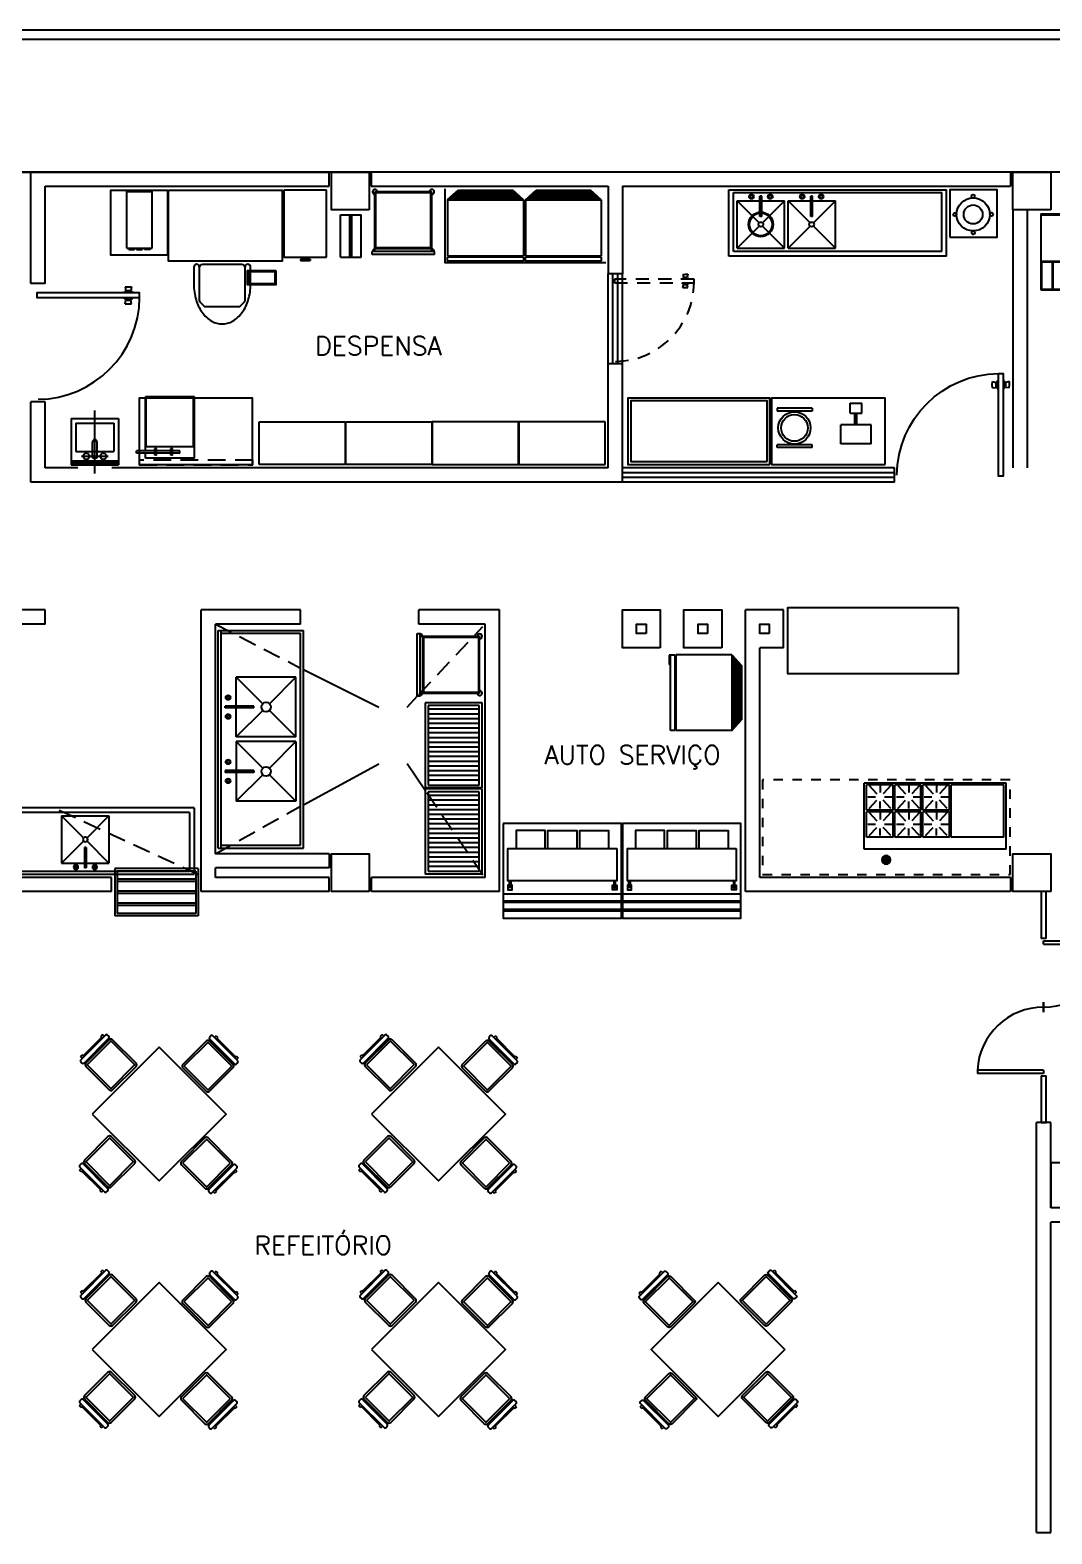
# Model space of a CAD drawing. Extents: x -358 to -207, y -206 to -105.
# Drawn here: x -292.09 to -281.3, y -155.41 to -139.53 of the extents above; entities that cross this region are included whole.
import ezdxf

# ---------------------------------------------------------------- set-up
doc = ezdxf.new("R2010")
doc.units = 0
doc.header["$LTSCALE"] = 1.5
doc.header["$MEASUREMENT"] = 0
doc.linetypes.add('HIDDEN', pattern=[0.375, 0.25, -0.125])
doc.linetypes.add('HIDDEN2', pattern=[0.1875, 0.125, -0.0625])
doc.layers.get('0').update_dxf_attribs({"linetype": 'CONTINUOUS'})
for name, color, linetype in [('8CMOB01', 8, 'CONTINUOUS'), ('9CCOLUMNA', 5, 'CONTINUOUS'), ('ACAB', 8, 'CONTINUOUS'), ('AREAS', 253, 'CONTINUOUS'), ('AUX', 8, 'CONTINUOUS'), ('CANCEL', 6, 'CONTINUOUS'), ('CCPTAS', 6, 'CONTINUOUS'), ('INST', 7, 'CONTINUOUS'), ('MOB', 8, 'CONTINUOUS'), ('MSAN', 6, 'CONTINUOUS'), ('OBRAEXTERIOR', 15, 'CONTINUOUS'), ('PISOS', 6, 'CONTINUOUS'), ('PROY', 7, 'HIDDEN2'), ('PUERTAS', 6, 'CONTINUOUS'), ('RCMURO01', 3, 'CONTINUOUS')]:
    doc.layers.add(name, color=color, linetype=linetype)
doc.styles.add('REG-60', font='ROMANS.shx', dxfattribs={"height": 0.195})
doc.styles.add('ROMANS', font='ROMANS.SHX')

# ---------------------------------------------------------------- blocks, each defined once
blk = doc.blocks.new('MUCO01PL')
at = {"color": 0, "linetype": 'ByBlock'}
for p, q in [((0.183, -0.12), (-0.167, -0.12)), ((-0.158, -0.01), (-0.132, -0.01)), ((-0.158, -0.01), (-0.158, -0.035)), ((-0.158, -0.083), (-0.158, -0.098)), ((-0.132, -0.035), (-0.132, -0.01)), ((-0.132, -0.022), (0.145, -0.022)), ((-0.132, -0.098), (-0.132, -0.083)), ((0.145, -0.01), (0.171, -0.01)), ((0.145, -0.01), (0.145, -0.035)), ((0.145, -0.083), (0.145, -0.098)), ((0.171, -0.035), (0.171, -0.01)), ((0.171, -0.098), (0.171, -0.083)), ((0.186, -0.473), (0.186, -0.123))]:
    blk.add_line(p, q, dxfattribs=at)
for points in [[(0.19, -0.035), (-0.18, -0.035, 0.414214), (-0.195, -0.05), (-0.195, -0.068, 0.414214), (-0.18, -0.083), (0.19, -0.083, 0.414214), (0.205, -0.068), (0.205, -0.05, 0.414214)], [(0.183, -0.098), (-0.167, -0.098, 0.414214), (-0.192, -0.123), (-0.192, -0.473, 0.414214), (-0.167, -0.498), (0.183, -0.498, 0.414214), (0.208, -0.473), (0.208, -0.123, 0.414214)]]:
    blk.add_lwpolyline(points, format="xyb", close=True, dxfattribs=at)
for points in [[(-0.17, -0.123), (-0.17, -0.473)], [(-0.167, -0.475), (0.183, -0.475)]]:
    blk.add_lwpolyline(points, dxfattribs=at)
for centre, start, end in [((-0.167, -0.123), 90, 180), ((0.183, -0.123), 0, 90), ((-0.167, -0.473), 180, 270), ((0.183, -0.473), 270, 0)]:
    blk.add_arc(centre, 0.0029, start, end, dxfattribs=at)
blk = doc.blocks.new('MUCO06PL')
at = {"color": 0, "linetype": 'ByBlock'}
blk.add_lwpolyline([(-0.498, 0.497), (-0.498, -0.503), (0.502, -0.503), (0.502, 0.497)], close=True, dxfattribs=at)
blk.add_blockref('MUCO01PL', (0.002, 1.022), dxfattribs=at)
for p, rotation in [((-1.022, 0.002), 90), ((1.022, -0.002), 270), ((-0.002, -1.022), 180)]:
    blk.add_blockref('MUCO01PL', p, dxfattribs=dict(at, rotation=rotation))
blk = doc.blocks.new('PTA-2A')
for p, q in [((-0.5, 0), (-0.5, 0.5)), ((-0.475, 0.5), (-0.5, 0.5)), ((-0.475, 0), (-0.475, 0.5)), ((-0.475, 0), (-0.5, 0)), ((0.037, 0), (-0.037, 0)), ((-0.037, 0), (0.037, 0)), ((0.475, 0), (0.475, -0.5)), ((0.475, 0), (0.5, 0)), ((0.5, 0), (0.5, -0.5)), ((0.475, -0.5), (0.5, -0.5))]:
    blk.add_line(p, q)
for centre, start, end in [((-0.501, 0), 0.0552, 87.0072), ((0.501, 0), 180.0552, 267.0072)]:
    blk.add_arc(centre, 0.501, start, end)
blk = doc.blocks.new('TD230OLLAS')
for p, q in [((-1.15, 0.9), (1.15, 0.9)), ((-1.15, 0.9), (-1.15, 0)), ((-1.15, 0.87), (1.15, 0.87)), ((-1.12, 0.87), (-1.12, 0.03)), ((-0.35, 0.526), (-0.35, 0.826)), ((-0.33, 0.826), (-0.35, 0.826)), ((-0.33, 0.526), (-0.33, 0.826)), ((0.33, 0.826), (0.35, 0.826)), ((0.33, 0.526), (0.33, 0.826)), ((0.35, 0.526), (0.35, 0.826)), ((1.12, 0.87), (1.12, 0.03)), ((1.15, 0.9), (1.15, 0)), ((-0.655, 0.08), (-0.655, 0.71)), ((-0.375, 0.43), (-0.655, 0.71)), ((-0.35, 0.71), (-0.655, 0.71)), ((-0.025, 0.71), (-0.33, 0.71)), ((-0.305, 0.43), (-0.025, 0.71)), ((-0.025, 0.08), (-0.025, 0.71)), ((0.025, 0.08), (0.025, 0.71)), ((0.305, 0.43), (0.025, 0.71)), ((0.025, 0.71), (0.33, 0.71)), ((0.35, 0.71), (0.655, 0.71)), ((0.375, 0.43), (0.655, 0.71)), ((0.655, 0.08), (0.655, 0.71)), ((-0.33, 0.526), (-0.35, 0.526)), ((0.33, 0.526), (0.35, 0.526)), ((-0.655, 0.08), (-0.375, 0.36)), ((-0.025, 0.08), (-0.305, 0.36)), ((0.025, 0.08), (0.305, 0.36)), ((0.655, 0.08), (0.375, 0.36)), ((-1.15, 0), (1.15, 0)), ((-1.12, 0.03), (1.12, 0.03)), ((-0.025, 0.08), (-0.655, 0.08)), ((0.025, 0.08), (0.655, 0.08))]:
    blk.add_line(p, q)
for centre, radius in [((-0.44, 0.796), 0.025), ((-0.44, 0.796), 0.015), ((-0.24, 0.796), 0.025), ((-0.24, 0.796), 0.015), ((0.24, 0.796), 0.025), ((0.24, 0.796), 0.015), ((0.44, 0.796), 0.025), ((0.44, 0.796), 0.015), ((-0.34, 0.395), 0.05), ((0.34, 0.395), 0.05)]:
    blk.add_circle(centre, radius)
blk = doc.blocks.new('ANAQUEL')
for p, q in [((0.455, 0.45), (-0.455, 0.45)), ((-0.455, 0.45), (-0.455, 0)), ((0.455, 0), (0.455, 0.45)), ((-0.455, 0), (0.455, 0))]:
    blk.add_line(p, q)
blk = doc.blocks.new('PUERTA')
at = {"color": 0}
for p, q in [((-1.243, 0.995), (-1.242, 1.032)), ((-1.242, 1.032), (-1.202, 1.024)), ((-1.202, 0.969), (-1.202, 1.024)), ((-1.202, 1.016), (-1.188, 1.016)), ((-1.188, 0.955), (-1.188, 1.042)), ((-1.188, 1.042), (-1.175, 1.042)), ((-1.108, 1.042), (-1.121, 1.042)), ((-1.108, 0.955), (-1.108, 1.042)), ((-1.095, 1.016), (-1.108, 1.016)), ((-1.055, 1.032), (-1.095, 1.024)), ((-1.095, 0.969), (-1.095, 1.024)), ((-1.053, 0.995), (-1.055, 1.032)), ((-1.241, 0.962), (-1.243, 0.995)), ((-1.241, 0.962), (-1.202, 0.969)), ((-1.202, 0.976), (-1.188, 0.976)), ((-1.188, 0.955), (-1.175, 0.955)), ((-1.108, 0.955), (-1.121, 0.955)), ((-1.095, 0.976), (-1.108, 0.976)), ((-1.055, 0.962), (-1.095, 0.969)), ((-1.055, 0.962), (-1.053, 0.995))]:
    blk.add_line(p, q, dxfattribs=at)
blk.add_lwpolyline([(-1.123, 1.122), (-1.174, 1.122), (-1.174, -0.013), (-1.123, -0.013), (-1.123, 1.121)], dxfattribs=at)
blk.add_arc((-1.132, -0.01), 1.132, 0.5231, 89.5602, dxfattribs=at)
blk = doc.blocks.new('MESA230DF')
for p, q in [((-2.3, 0), (0, 0)), ((-2.3, 0), (-2.3, -0.7)), ((0, 0), (0, -0.7)), ((-2.25, -0.05), (-0.05, -0.05)), ((-2.25, -0.05), (-2.25, -0.67)), ((-1.125, -0.085), (-1.125, -0.585)), ((-0.625, -0.085), (-1.125, -0.085)), ((-1.125, -0.085), (-0.893, -0.317)), ((-0.858, -0.317), (-0.625, -0.085)), ((-0.625, -0.085), (-0.625, -0.585)), ((-0.588, -0.085), (-0.355, -0.317)), ((-0.088, -0.085), (-0.588, -0.085)), ((-0.588, -0.085), (-0.588, -0.585)), ((-0.32, -0.317), (-0.088, -0.085)), ((-0.088, -0.085), (-0.088, -0.585)), ((-0.05, -0.05), (-0.05, -0.67)), ((-1.125, -0.585), (-0.893, -0.352)), ((-0.885, -0.419), (-0.885, -0.633)), ((-0.885, -0.419), (-0.865, -0.419)), ((-0.865, -0.419), (-0.865, -0.633)), ((-0.858, -0.352), (-0.625, -0.585)), ((-0.588, -0.585), (-0.355, -0.352)), ((-0.348, -0.419), (-0.328, -0.419)), ((-0.348, -0.419), (-0.348, -0.633)), ((-0.328, -0.419), (-0.328, -0.633)), ((-0.32, -0.352), (-0.088, -0.585)), ((-0.885, -0.585), (-1.125, -0.585)), ((-0.885, -0.633), (-0.865, -0.633)), ((-0.625, -0.585), (-0.865, -0.585)), ((-0.348, -0.585), (-0.588, -0.585)), ((-0.348, -0.633), (-0.328, -0.633)), ((-0.088, -0.585), (-0.328, -0.585)), ((0, -0.7), (-2.3, -0.7)), ((-0.05, -0.67), (-2.25, -0.67))]:
    blk.add_line(p, q)
for centre, radius in [((-0.875, -0.335), 0.025), ((-0.338, -0.335), 0.025), ((-0.975, -0.628), 0.025), ((-0.975, -0.628), 0.015), ((-0.775, -0.628), 0.025), ((-0.775, -0.628), 0.015), ((-0.438, -0.628), 0.025), ((-0.438, -0.628), 0.015), ((-0.238, -0.628), 0.025), ((-0.238, -0.628), 0.015)]:
    blk.add_circle(centre, radius)
at = {"layer": 'INST'}
for radius in [0.13, 0.12]:
    blk.add_circle((-0.338, -0.335), radius, dxfattribs=at)
blk = doc.blocks.new('L-T-IND')
at = {"layer": 'MOB'}
for centre, radius in [((0, 0), 0.175), ((-0.001, 0.193), 0.0177), ((-0.193, -0.001), 0.0177), ((0, 0), 0.1), ((0.193, 0.001), 0.0177), ((0.001, -0.193), 0.0177)]:
    blk.add_circle(centre, radius, dxfattribs=at)
blk = doc.blocks.new('RV1PTA')
for p, q in [((-0.391, -0.098), (-0.277, 0.002)), ((-0.277, 0.002), (0.296, 0.002)), ((0.409, -0.098), (0.296, 0.002)), ((-0.391, -0.098), (0.409, -0.098)), ((-0.391, -0.098), (-0.391, -0.69)), ((-0.368, -0.078), (0.387, -0.078)), ((-0.345, -0.058), (0.364, -0.058)), ((-0.322, -0.038), (0.341, -0.038)), ((-0.3, -0.018), (0.319, -0.018)), ((0.409, -0.098), (0.409, -0.69)), ((-0.391, -0.69), (0.409, -0.69)), ((-0.391, -0.7), (0.409, -0.7)), ((-0.391, -0.748), (-0.391, -0.7)), ((-0.388, -0.75), (-0.388, -0.76)), ((-0.288, -0.75), (-0.288, -0.76)), ((0.409, -0.7), (0.409, -0.748))]:
    blk.add_line(p, q)
for points in [[(0.409, -0.748), (-0.391, -0.748)], [(-0.388, -0.75), (-0.288, -0.75)], [(-0.388, -0.76), (-0.288, -0.76)]]:
    blk.add_lwpolyline(points)
blk = doc.blocks.new('CARRO-TO')
for p, q in [((0, -0.33), (0, 0.33)), ((0, 0.33), (0.03, 0.33)), ((0.03, -0.33), (0.03, 0.33)), ((0.03, 0.3), (0.66, 0.3)), ((0.06, -0.3), (0.06, 0.3)), ((0.07, -0.29), (0.07, 0.29)), ((0.07, 0.29), (0.65, 0.29)), ((0.65, -0.29), (0.65, 0.29)), ((0.66, -0.3), (0.66, 0.3)), ((0.03, -0.3), (0.66, -0.3)), ((0.07, -0.29), (0.65, -0.29)), ((0, -0.33), (0.03, -0.33))]:
    blk.add_line(p, q)
for centre, start, end in [((0.03, 0.3), 0, 90), ((0.66, 0.3), 270, 180), ((0.03, -0.3), 270, 0), ((0.66, -0.3), 180, 90)]:
    blk.add_arc(centre, 0.026, start, end)
blk = doc.blocks.new('ARCHI-4G')
for p, q in [((0.225, 0), (-0.225, 0)), ((-0.225, 0), (-0.225, -0.71)), ((0.225, -0.71), (0.225, 0)), ((-0.225, -0.71), (0.225, -0.71)), ((-0.05, -0.73), (0.05, -0.73)), ((-0.05, -0.73), (-0.05, -0.745)), ((-0.05, -0.745), (0.05, -0.745)), ((0.05, -0.73), (0.05, -0.745))]:
    blk.add_line(p, q)
blk = doc.blocks.new('E-3-PEL')
for p, q in [((0.225, 0.22), (-0.225, 0.22)), ((-0.225, 0), (-0.225, 0.22)), ((0.225, 0), (0.225, 0.22)), ((0.225, 0), (-0.225, 0)), ((0.225, 0.12), (-0.223, 0.12)), ((0.225, 0.1), (-0.223, 0.1)), ((-0.175, 0.1), (-0.175, 0.12)), ((-0.165, 0.1), (-0.165, 0.12)), ((0.165, 0.1), (0.165, 0.12)), ((0.175, 0.1), (0.175, 0.12))]:
    blk.add_line(p, q)
blk = doc.blocks.new('PROCE')
for p, q in [((-0.186, 0.207), (0.184, 0.207)), ((-0.186, 0.207), (-0.186, 0.177)), ((-0.186, 0.177), (0.184, 0.177)), ((0.184, 0.207), (0.184, 0.177)), ((-0.096, 0.099), (-0.096, 0.103)), ((-0.096, -0.103), (-0.096, -0.101)), ((-0.186, -0.177), (0.184, -0.177)), ((-0.186, -0.207), (-0.186, -0.177)), ((-0.186, -0.207), (0.184, -0.207)), ((0.184, -0.207), (0.184, -0.177))]:
    blk.add_line(p, q)
for radius in [0.171, 0.141]:
    blk.add_circle((0, 0), radius)
blk = doc.blocks.new('BATMESA')
for p, q in [((0.16, 0.428), (-0.16, 0.428)), ((-0.16, 0.428), (-0.16, 0.228)), ((0.16, 0.428), (0.16, 0.228)), ((0.16, 0.228), (-0.16, 0.228)), ((-0.01, 0.228), (-0.01, 0.103)), ((0.01, 0.228), (0.01, 0.103)), ((-0.062, 0.103), (0.062, 0.103)), ((-0.062, 0.103), (-0.062, 0)), ((-0.062, 0), (0.062, 0)), ((0.062, 0.103), (0.062, 0))]:
    blk.add_line(p, q)
blk = doc.blocks.new('C-AUTO')
for p, q in [((0, 0.25), (0.8, 0.25)), ((0, 0.25), (0, -0.25)), ((0.01, 0.25), (0.01, -0.25)), ((0.5, 0.25), (0.5, -0.25)), ((0.505, 0.245), (0.795, 0.245)), ((0.505, 0.245), (0.505, 0.13)), ((0.795, 0.245), (0.795, 0.13)), ((0.8, 0.25), (0.8, -0.25)), ((0.505, 0.13), (0.795, 0.13)), ((0.505, 0.125), (0.505, 0.005)), ((0.505, 0.125), (0.795, 0.125)), ((0.505, 0.005), (0.795, 0.005)), ((0.505, 0), (0.795, 0)), ((0.505, 0), (0.505, -0.125)), ((0.795, 0.125), (0.795, 0.005)), ((0.795, 0), (0.795, -0.125)), ((0.505, -0.125), (0.795, -0.125)), ((0.505, -0.13), (0.795, -0.13)), ((0.505, -0.13), (0.505, -0.245)), ((0.795, -0.13), (0.795, -0.245)), ((0, -0.25), (0.8, -0.25)), ((0.505, -0.245), (0.795, -0.245))]:
    blk.add_line(p, q)
blk = doc.blocks.new('EST6Q')
for p, q in [((-0.75, 0), (0.75, 0)), ((-0.75, -0.7), (-0.75, 0)), ((0.75, -0.7), (0.75, 0)), ((-0.726, -0.572), (-0.726, -0.019)), ((-0.726, -0.019), (-0.171, -0.019)), ((-0.171, -0.572), (-0.171, -0.019)), ((-0.151, -0.285), (-0.151, -0.019)), ((-0.151, -0.019), (0.131, -0.019)), ((0.131, -0.285), (0.131, -0.019)), ((0.151, -0.285), (0.151, -0.019)), ((0.151, -0.019), (0.424, -0.019)), ((0.424, -0.285), (0.424, -0.019)), ((0.444, -0.019), (0.726, -0.019)), ((0.444, -0.285), (0.444, -0.019)), ((0.726, -0.285), (0.726, -0.019)), ((-0.151, -0.285), (0.131, -0.285)), ((-0.151, -0.572), (-0.151, -0.305)), ((-0.151, -0.305), (0.131, -0.305)), ((0.131, -0.572), (0.131, -0.305)), ((0.151, -0.285), (0.424, -0.285)), ((0.151, -0.572), (0.151, -0.305)), ((0.151, -0.305), (0.424, -0.305)), ((0.424, -0.572), (0.424, -0.305)), ((0.444, -0.285), (0.726, -0.285)), ((0.444, -0.305), (0.726, -0.305)), ((0.444, -0.572), (0.444, -0.305)), ((0.726, -0.572), (0.726, -0.305)), ((-0.726, -0.572), (-0.171, -0.572)), ((-0.151, -0.572), (0.131, -0.572)), ((0.151, -0.572), (0.424, -0.572)), ((0.444, -0.572), (0.726, -0.572)), ((-0.75, -0.7), (0.75, -0.7))]:
    blk.add_line(p, q)
at = {"color": 3}
for p, q in [((-0.061, -0.147), (-0.144, -0.147)), ((-0.128, -0.026), (-0.046, -0.113)), ((-0.014, -0.026), (-0.014, -0.1)), ((0.101, -0.026), (0.019, -0.113)), ((0.116, -0.147), (0.033, -0.147)), ((0.231, -0.147), (0.149, -0.147)), ((0.164, -0.026), (0.246, -0.113)), ((0.279, -0.026), (0.279, -0.1)), ((0.393, -0.026), (0.311, -0.113)), ((0.409, -0.147), (0.326, -0.147)), ((0.534, -0.147), (0.451, -0.147)), ((0.467, -0.026), (0.549, -0.113)), ((0.581, -0.026), (0.581, -0.1)), ((0.696, -0.026), (0.614, -0.113)), ((0.711, -0.147), (0.628, -0.147)), ((-0.128, -0.269), (-0.046, -0.182)), ((-0.128, -0.312), (-0.046, -0.399)), ((-0.014, -0.269), (-0.014, -0.194)), ((-0.014, -0.312), (-0.014, -0.386)), ((0.101, -0.269), (0.019, -0.182)), ((0.101, -0.312), (0.019, -0.399)), ((0.164, -0.269), (0.246, -0.182)), ((0.164, -0.312), (0.246, -0.399)), ((0.279, -0.269), (0.279, -0.194)), ((0.279, -0.312), (0.279, -0.386)), ((0.393, -0.269), (0.311, -0.182)), ((0.393, -0.312), (0.311, -0.399)), ((0.467, -0.269), (0.549, -0.182)), ((0.467, -0.312), (0.549, -0.399)), ((0.581, -0.269), (0.581, -0.194)), ((0.581, -0.312), (0.581, -0.386)), ((0.696, -0.269), (0.614, -0.182)), ((0.696, -0.312), (0.614, -0.399)), ((-0.061, -0.433), (-0.144, -0.433)), ((-0.128, -0.555), (-0.046, -0.468)), ((0.101, -0.555), (0.019, -0.468)), ((0.116, -0.433), (0.033, -0.433)), ((0.231, -0.433), (0.149, -0.433)), ((0.164, -0.555), (0.246, -0.468)), ((0.393, -0.555), (0.311, -0.468)), ((0.409, -0.433), (0.326, -0.433)), ((0.534, -0.433), (0.451, -0.433)), ((0.467, -0.555), (0.549, -0.468)), ((0.696, -0.555), (0.614, -0.468)), ((0.711, -0.433), (0.628, -0.433)), ((-0.014, -0.555), (-0.014, -0.481)), ((0.279, -0.555), (0.279, -0.481)), ((0.581, -0.555), (0.581, -0.481))]:
    blk.add_line(p, q, dxfattribs=at)
blk = doc.blocks.new('*X117')
at = {"color": 0}
for p, q in [((22.198, 29.521), (22.246, 29.57)), ((22.198, 29.527), (22.241, 29.57)), ((22.198, 29.517), (22.251, 29.569)), ((22.198, 29.533), (22.235, 29.569)), ((22.199, 29.512), (22.255, 29.568)), ((22.2, 29.508), (22.259, 29.567)), ((22.201, 29.54), (22.227, 29.567)), ((22.202, 29.504), (22.263, 29.566)), ((22.204, 29.501), (22.266, 29.564)), ((22.206, 29.498), (22.27, 29.562)), ((22.208, 29.495), (22.273, 29.559)), ((22.208, 29.553), (22.214, 29.559)), ((22.21, 29.492), (22.276, 29.557)), ((22.213, 29.489), (22.278, 29.554)), ((22.216, 29.487), (22.28, 29.551)), ((22.219, 29.485), (22.283, 29.548)), ((22.223, 29.483), (22.285, 29.545)), ((22.226, 29.481), (22.286, 29.541)), ((22.23, 29.48), (22.288, 29.537)), ((22.234, 29.479), (22.289, 29.533)), ((22.239, 29.478), (22.289, 29.528)), ((22.244, 29.478), (22.29, 29.523)), ((22.25, 29.478), (22.289, 29.518)), ((22.257, 29.48), (22.288, 29.511)), ((22.266, 29.484), (22.284, 29.502))]:
    blk.add_line(p, q, dxfattribs=at)
blk = doc.blocks.new('COL-PISO')
blk.add_circle((0.001, 0), 0.046)
at = {"layer": 'MOB'}
blk.add_blockref('*X117', (-22.242, -29.524), dxfattribs=at)
blk = doc.blocks.new('A90')
for p, q in [((-0.3, 0.9), (-0.3, 0)), ((-0.3, 0.9), (0.3, 0.9)), ((-0.27, 0.87), (-0.27, 0.03)), ((0.27, 0.87), (-0.27, 0.87)), ((0.27, 0.87), (-0.27, 0.87)), ((-0.27, 0.82), (0.27, 0.82)), ((0.27, 0.03), (0.27, 0.87)), ((0.3, 0), (0.3, 0.9)), ((-0.27, 0.77), (0.27, 0.77)), ((-0.27, 0.72), (0.27, 0.72)), ((-0.27, 0.67), (0.27, 0.67)), ((-0.27, 0.62), (0.27, 0.62)), ((-0.27, 0.57), (0.27, 0.57)), ((-0.27, 0.52), (0.27, 0.52)), ((-0.27, 0.47), (0.27, 0.47)), ((-0.27, 0.42), (0.27, 0.42)), ((-0.27, 0.37), (0.27, 0.37)), ((-0.27, 0.32), (0.27, 0.32)), ((-0.27, 0.27), (0.27, 0.27)), ((-0.27, 0.22), (0.27, 0.22)), ((-0.27, 0.17), (0.27, 0.17)), ((-0.3, 0), (0.3, 0)), ((-0.27, 0.12), (0.27, 0.12)), ((-0.27, 0.07), (0.27, 0.07)), ((-0.27, 0.03), (0.27, 0.03))]:
    blk.add_line(p, q)
blk = doc.blocks.new('SILLON-G-OF')
blk.add_lwpolyline([(0.24, 0.6, -1), (0.3, 0.6), (0.3, 0.42, -0.072039), (0.276, 0.254, -0.083339), (0.212, 0.123, -0.106661), (0.109, 0.029, -0.132138), (0, 0, -0.132138), (-0.109, 0.029, -0.106661), (-0.212, 0.123, -0.083339), (-0.276, 0.254, -0.072039), (-0.3, 0.42), (-0.3, 0.6, -1), (-0.24, 0.6)], format="xyb")
blk.add_lwpolyline([(-0.24, 0.596), (-0.24, 0.252, 0.173631), (-0.232, 0.23, 0.048903), (-0.19, 0.188, 0.173631), (-0.168, 0.18), (0.168, 0.18, 0.173631), (0.19, 0.188, 0.048903), (0.232, 0.23, 0.173631), (0.24, 0.252), (0.24, 0.596, 0.414214), (0.204, 0.632), (-0.204, 0.632, 0.414214)], format="xyb", close=True)
blk = doc.blocks.new('CESTO')
for points in [[(-0.077, 0.159), (0.073, 0.159), (0.073, -0.141), (-0.077, -0.141)], [(-0.067, 0.149), (0.063, 0.149), (0.063, -0.131), (-0.067, -0.131)]]:
    blk.add_lwpolyline(points, close=True)
blk = doc.blocks.new('KARDEX')
for p, q in [((-0.135, 0.599), (-0.135, 0)), ((0.135, 0.599), (-0.135, 0.599)), ((-0.113, 0.61), (-0.053, 0.61)), ((0.03, 0.61), (-0.03, 0.61)), ((0.113, 0.61), (0.053, 0.61)), ((0.135, 0.599), (0.135, 0)), ((0.135, 0), (-0.135, 0))]:
    blk.add_line(p, q)
at = {"ltscale": 0.06}
for p, q in [((-0.113, 0.61), (-0.113, 0.6)), ((-0.053, 0.61), (-0.053, 0.6)), ((-0.03, 0.61), (-0.03, 0.599)), ((0.03, 0.61), (0.03, 0.599)), ((0.053, 0.61), (0.053, 0.6)), ((0.113, 0.61), (0.113, 0.6))]:
    blk.add_line(p, q, dxfattribs=at)
blk = doc.blocks.new('LAVABO-MURO')
for p, q in [((0.25, 0), (-0.25, 0)), ((-0.25, -0.04), (-0.25, 0)), ((0, 0.091), (0, -0.572)), ((0.25, -0.02), (-0.25, -0.02)), ((0.25, -0.04), (-0.25, -0.04)), ((-0.25, -0.49), (-0.25, -0.04)), ((-0.2, -0.44), (-0.2, -0.14)), ((0.2, -0.14), (-0.2, -0.14)), ((0.14, -0.09), (-0.14, -0.09)), ((-0.025, -0.072), (-0.025, -0.24)), ((0.025, -0.072), (-0.025, -0.072)), ((0.025, -0.072), (0.025, -0.24)), ((0.2, -0.44), (0.2, -0.14)), ((0.25, -0.04), (0.25, 0)), ((0.25, -0.49), (0.25, -0.04)), ((0.2, -0.44), (-0.2, -0.44)), ((0.25, -0.49), (-0.25, -0.49))]:
    blk.add_line(p, q)
for centre in [(-0.09, -0.09), (0.09, -0.09)]:
    blk.add_circle(centre, 0.0333)
blk.add_arc((0, -0.24), 0.025, 180, 360)
blk = doc.blocks.new('BASPISO')
for p, q in [((-0.69, 0.184), (-0.69, 0.409)), ((-0.69, 0.409), (-0.66, 0.409)), ((-0.66, 0.184), (-0.66, 0.409)), ((-0.75, -0.3), (-0.75, 0.3)), ((-0.75, 0.3), (-0.69, 0.3)), ((-0.66, 0.3), (0, 0.3)), ((-0.614, 0.29), (-0.01, 0.29)), ((-0.614, -0.29), (-0.614, 0.29)), ((-0.01, -0.29), (-0.01, 0.29)), ((0, -0.3), (0, 0.3)), ((-0.716, 0.163), (-0.716, 0.184)), ((-0.716, 0.184), (-0.634, 0.184)), ((-0.716, 0.163), (-0.634, 0.163)), ((-0.69, -0.01), (-0.69, 0.163)), ((-0.66, -0.01), (-0.66, 0.163)), ((-0.634, 0.163), (-0.634, 0.184)), ((-0.716, -0.01), (-0.634, -0.01)), ((-0.716, -0.031), (-0.716, -0.01)), ((-0.716, -0.031), (-0.634, -0.031)), ((-0.69, -0.123), (-0.69, -0.031)), ((-0.69, -0.123), (-0.66, -0.123)), ((-0.66, -0.123), (-0.66, -0.031)), ((-0.634, -0.031), (-0.634, -0.01)), ((-0.75, -0.3), (0, -0.3)), ((-0.614, -0.29), (-0.01, -0.29))]:
    blk.add_line(p, q)
blk = doc.blocks.new('M230TC')
for p, q in [((-1.15, 0.7), (1.15, 0.7)), ((-1.15, 0.7), (-1.15, 0)), ((-1.1, 0.65), (1.1, 0.65)), ((-1.1, 0.65), (-1.1, 0.03)), ((1.1, 0.65), (1.1, 0.03)), ((1.15, 0.7), (1.15, 0)), ((-0.25, 0.615), (-0.25, 0.115)), ((0.25, 0.615), (-0.25, 0.615)), ((-0.25, 0.615), (-0.018, 0.383)), ((0.018, 0.383), (0.25, 0.615)), ((0.25, 0.615), (0.25, 0.115)), ((-0.25, 0.115), (-0.018, 0.348)), ((0.018, 0.348), (0.25, 0.115)), ((-0.01, 0.281), (0.01, 0.281)), ((-0.01, 0.281), (-0.01, 0.067)), ((0.01, 0.281), (0.01, 0.067)), ((1.15, 0), (-1.15, 0)), ((1.1, 0.03), (-1.1, 0.03)), ((-0.01, 0.115), (-0.25, 0.115)), ((-0.01, 0.067), (0.01, 0.067)), ((0.25, 0.115), (0.01, 0.115))]:
    blk.add_line(p, q)
for centre, radius in [((0, 0.365), 0.025), ((-0.1, 0.072), 0.025), ((-0.1, 0.072), 0.015), ((0.1, 0.072), 0.025), ((0.1, 0.072), 0.015)]:
    blk.add_circle(centre, radius)
blk = doc.blocks.new('51742A1J')
for p, q in [((0, -0.745), (1.25, -0.745)), ((0, -0.82), (1.25, -0.82)), ((0, -0.835), (1.25, -0.835)), ((0, -0.91), (1.25, -0.91)), ((0, -0.925), (1.25, -0.925))]:
    blk.add_line(p, q)
for points in [[(1.25, 0), (1.25, -1), (0, -1), (0, 0)], [(0.05, -0.265), (0.05, -0.605), (1.2, -0.605), (1.2, -0.265)]]:
    blk.add_lwpolyline(points, close=True)
for points in [[(0.442, -0.265), (0.442, -0.075), (0.137, -0.075), (0.137, -0.265)], [(0.777, -0.265), (0.777, -0.075), (0.473, -0.075), (0.473, -0.265)], [(0.808, -0.265), (0.808, -0.075), (1.113, -0.075), (1.113, -0.265)], [(0.08, -0.605), (0.08, -0.675), (0.065, -0.675), (0.065, -0.605)], [(1.17, -0.605), (1.17, -0.675), (1.185, -0.675), (1.185, -0.605)], [(0.065, -0.65), (0.05, -0.65), (0.05, -0.7), (0.095, -0.7), (0.095, -0.65), (0.08, -0.65)], [(1.185, -0.65), (1.2, -0.65), (1.2, -0.7), (1.155, -0.7), (1.155, -0.65), (1.17, -0.65)]]:
    blk.add_lwpolyline(points)
at = {"style": 'ROMANS'}
for tag, p, flags in [('CLAVEENPLANO', (0.904, -0.587), 4), ('CLAVEIMSS', (0.915, -0.722), 3), ('DESCRIPCION', (0.915, -0.884), 3), ('LOCALIMSS', (0.914, -1.034), 5), ('LOCAL', (0.914, -1.178), 5), ('AREA', (0.914, -1.323), 5)]:
    blk.add_attdef(tag, p, '', height=0.1, dxfattribs=dict(at, flags=flags))
blk = doc.blocks.new('51724B1J')
for p, q in [((0, -0.745), (1.25, -0.745)), ((0, -0.82), (1.25, -0.82)), ((0, -0.835), (1.25, -0.835)), ((0, -0.91), (1.25, -0.91)), ((0, -0.925), (1.25, -0.925))]:
    blk.add_line(p, q)
for points in [[(1.25, 0), (1.25, -1), (0, -1), (0, 0)], [(0.05, -0.265), (0.05, -0.605), (1.2, -0.605), (1.2, -0.265)]]:
    blk.add_lwpolyline(points, close=True)
for points in [[(0.442, -0.265), (0.442, -0.075), (0.137, -0.075), (0.137, -0.265)], [(0.777, -0.265), (0.777, -0.075), (0.473, -0.075), (0.473, -0.265)], [(0.808, -0.265), (0.808, -0.075), (1.113, -0.075), (1.113, -0.265)], [(0.08, -0.605), (0.08, -0.675), (0.065, -0.675), (0.065, -0.605)], [(1.17, -0.605), (1.17, -0.675), (1.185, -0.675), (1.185, -0.605)], [(0.065, -0.65), (0.05, -0.65), (0.05, -0.7), (0.095, -0.7), (0.095, -0.65), (0.08, -0.65)], [(1.185, -0.65), (1.2, -0.65), (1.2, -0.7), (1.155, -0.7), (1.155, -0.65), (1.17, -0.65)]]:
    blk.add_lwpolyline(points)
at = {"style": 'ROMANS'}
for tag, p, flags in [('CLAVEENPLANO', (0.904, -0.587), 4), ('CLAVEIMSS', (0.915, -0.722), 3), ('DESCRIPCION', (0.915, -0.884), 3), ('LOCALIMSS', (0.914, -1.034), 5), ('LOCAL', (0.914, -1.178), 5), ('AREA', (0.914, -1.323), 5)]:
    blk.add_attdef(tag, p, '', height=0.1, dxfattribs=dict(at, flags=flags))
blk = doc.blocks.new('REP')
at = {"layer": 'ACAB'}
for p, q in [((-0.5, 0), (0, 0)), ((-0.5, 0), (-0.5, -0.88)), ((0, 0), (0, -0.88)), ((-0.475, -0.025), (-0.025, -0.025)), ((-0.475, -0.025), (-0.475, -0.855)), ((-0.3875, -0.025), (-0.3875, -0.855)), ((-0.3625, -0.025), (-0.3625, -0.855)), ((-0.2625, -0.025), (-0.2625, -0.855)), ((-0.2375, -0.025), (-0.2375, -0.855)), ((-0.13625, -0.025), (-0.13625, -0.855)), ((-0.11125, -0.025), (-0.11125, -0.855)), ((-0.025, -0.025), (-0.025, -0.855)), ((-0.5, -0.88), (0, -0.88)), ((-0.475, -0.855), (-0.025, -0.855))]:
    blk.add_line(p, q, dxfattribs=at)

msp = doc.modelspace()

# ---------------------------------------------------------------- linework, layer by layer
at = {"layer": '9CCOLUMNA'}
for points in [[(-288.51, -141.43), (-288.91, -141.43), (-288.91, -141.03), (-288.51, -141.03)], [(-288.51, -141.43), (-288.91, -141.43), (-288.91, -141.03), (-288.51, -141.03)], [(-281.31, -141.43), (-281.71, -141.43), (-281.71, -141.03), (-281.31, -141.03)], [(-281.31, -141.43), (-281.71, -141.43), (-281.71, -141.03), (-281.31, -141.03)], [(-288.51, -148.63), (-288.91, -148.63), (-288.91, -148.23), (-288.51, -148.23)], [(-288.51, -148.63), (-288.91, -148.63), (-288.91, -148.23), (-288.51, -148.23)], [(-281.31, -148.63), (-281.71, -148.63), (-281.71, -148.23), (-281.31, -148.23)], [(-281.31, -148.63), (-281.71, -148.63), (-281.71, -148.23), (-281.31, -148.23)]]:
    msp.add_lwpolyline(points, close=True, dxfattribs=at)
at = {"layer": 'AREAS'}
msp.add_lwpolyline([(-273.93, -192.01), (-273.93, -141.03), (-296.29, -141.03), (-296.29, -192.01)], close=True, dxfattribs=at)
at = {"layer": 'AUX', "linetype": 'HIDDEN', "ltscale": 0.5}
for p, q in [((-290.135, -145.805), (-289.235, -146.268)), ((-287.987, -146.549), (-287.31, -145.83)), ((-287.31, -148.455), (-287.905, -147.581)), ((-290.31, -148.455), (-291.817, -147.758)), ((-290.135, -148.23), (-289.235, -147.728))]:
    msp.add_line(p, q, dxfattribs=at)
at = {"layer": 'AUX', "ltscale": 0.06}
for p, q in [((-289.205, -146.283), (-288.41, -146.68)), ((-288.11, -146.68), (-288.001, -146.563)), ((-289.205, -147.712), (-288.41, -147.28)), ((-287.919, -147.56), (-288.11, -147.28))]:
    msp.add_line(p, q, dxfattribs=at)
at = {"layer": 'CANCEL', "ltscale": 0.06}
for p, q in [((-285.985, -143.055), (-285.985, -142.105)), ((-285.935, -143.055), (-285.935, -142.105)), ((-285.885, -143.055), (-285.885, -142.105)), ((-285.835, -143.055), (-285.835, -142.105))]:
    msp.add_line(p, q, dxfattribs=at)
at = {"layer": 'CANCEL'}
for p, q in [((-282.96, -144.155), (-285.835, -144.155)), ((-282.96, -144.205), (-285.835, -144.205)), ((-282.96, -144.305), (-282.96, -144.155)), ((-282.96, -144.255), (-285.835, -144.255)), ((-282.96, -144.305), (-285.835, -144.305))]:
    msp.add_line(p, q, dxfattribs=at)
at = {"layer": 'CCPTAS', "ltscale": 0.06}
for p, q in [((-281.36, -149.125), (-281.41, -149.125)), ((-281.41, -150.575), (-281.36, -150.575))]:
    msp.add_line(p, q, dxfattribs=at)
at = {"layer": 'CCPTAS'}
for points in [[(-281.36, -149.125), (-281.36, -148.63), (-281.41, -148.63), (-281.41, -149.125)], [(-281.41, -150.575), (-281.41, -151.07), (-281.36, -151.07), (-281.36, -150.575)]]:
    msp.add_lwpolyline(points, dxfattribs=at)
at = {"layer": 'MOB'}
for points in [[(-290.64, -141.909), (-291.24, -141.909), (-291.24, -141.219), (-290.64, -141.219)], [(-290.63, -141.219), (-289.43, -141.219), (-289.43, -141.969), (-290.63, -141.969)], [(-282.375, -141.717), (-281.875, -141.717), (-281.875, -141.217), (-282.375, -141.217)], [(-289.742, -144.117), (-289.742, -143.417), (-290.942, -143.417), (-290.942, -144.117)], [(-284.277, -144.117), (-284.277, -143.417), (-285.777, -143.417), (-285.777, -144.117)], [(-283.06, -144.117), (-283.06, -143.417), (-284.26, -143.417), (-284.26, -144.117)], [(-284.307, -144.087), (-284.307, -143.447), (-285.747, -143.447), (-285.747, -144.087)], [(-282.289, -145.63), (-282.289, -146.33), (-284.089, -146.33), (-284.089, -145.63)]]:
    msp.add_lwpolyline(points, close=True, dxfattribs=at)
at = {"layer": 'MOB', "linetype": 'HIDDEN', "ltscale": 0.5}
msp.add_lwpolyline([(-289.741, -144.123), (-289.741, -144.073), (-290.941, -144.073), (-290.941, -144.123)], close=True, dxfattribs=at)
at = {"layer": 'MSAN', "ltscale": 0.06}
for p, q in [((-278.937, -151.495), (-281.31, -151.495)), ((-281.31, -151.495), (-281.31, -151.97)), ((-278.937, -151.97), (-281.31, -151.97))]:
    msp.add_line(p, q, dxfattribs=at)
at = {"layer": 'OBRAEXTERIOR', "color": 7}
msp.add_line((-277.71, -139.53), (-303.052, -139.53), dxfattribs=at)
at = {"layer": 'OBRAEXTERIOR'}
msp.add_line((-277.71, -139.63), (-303.008, -139.63), dxfattribs=at)
at = {"layer": 'PISOS'}
msp.add_lwpolyline([(-287.71, -141.205), (-287.71, -141.986), (-286.01, -141.986)], dxfattribs=at)
at = {"layer": 'PROY', "ltscale": 0.25}
msp.add_lwpolyline([(-281.74, -148.45), (-281.74, -147.45), (-284.355, -147.45), (-284.355, -148.45)], close=True, dxfattribs=at)
at = {"layer": 'PUERTAS'}
msp.add_line((-293.435, -141.03), (-292.085, -141.03), dxfattribs=at)
at = {"layer": 'RCMURO01'}
for p, q in [((-292.085, -141.03), (-288.935, -141.03)), ((-292.085, -142.205), (-292.085, -141.03)), ((-281.735, -141.03), (-288.49, -141.03)), ((-288.49, -141.03), (-288.49, -141.18)), ((-281.735, -141.03), (-281.735, -141.18)), ((-291.935, -141.18), (-288.935, -141.18)), ((-291.935, -142.205), (-291.935, -141.18)), ((-288.49, -141.18), (-285.985, -141.18)), ((-285.985, -141.18), (-285.985, -142.105)), ((-285.835, -141.18), (-281.735, -141.18)), ((-285.835, -141.18), (-285.835, -142.105)), ((-281.71, -141.43), (-281.71, -144.155)), ((-281.56, -141.43), (-281.56, -144.155)), ((-285.835, -142.105), (-285.985, -142.105)), ((-291.935, -142.205), (-292.085, -142.205)), ((-285.985, -144.155), (-285.985, -143.055)), ((-285.835, -143.055), (-285.985, -143.055)), ((-285.835, -144.305), (-285.835, -143.055)), ((-292.085, -144.305), (-292.085, -143.455)), ((-291.935, -143.455), (-292.085, -143.455)), ((-291.935, -144.155), (-291.935, -143.455)), ((-291.588, -144.155), (-291.935, -144.155)), ((-285.985, -144.155), (-291.231, -144.155)), ((-285.835, -144.305), (-292.085, -144.305)), ((-291.935, -145.655), (-295.835, -145.655)), ((-291.935, -145.805), (-291.935, -145.655)), ((-289.235, -145.655), (-290.285, -145.655)), ((-290.285, -148.63), (-290.285, -145.655)), ((-289.235, -145.805), (-289.235, -145.655)), ((-287.135, -145.655), (-287.985, -145.655)), ((-287.985, -145.805), (-287.985, -145.655)), ((-287.135, -148.63), (-287.135, -145.655)), ((-284.135, -145.655), (-284.535, -145.655)), ((-284.535, -148.63), (-284.535, -145.655)), ((-284.135, -146.055), (-284.135, -145.655)), ((-291.935, -145.805), (-295.835, -145.805)), ((-289.235, -145.805), (-290.135, -145.805)), ((-290.135, -148.23), (-290.135, -145.805)), ((-287.285, -145.805), (-287.985, -145.805)), ((-287.285, -148.48), (-287.285, -145.805)), ((-284.385, -148.48), (-284.385, -146.055)), ((-284.135, -146.055), (-284.385, -146.055)), ((-288.935, -148.23), (-290.135, -148.23)), ((-291.235, -148.48), (-295.684, -148.48)), ((-291.235, -148.63), (-291.235, -148.48)), ((-288.935, -148.38), (-290.135, -148.38)), ((-290.135, -148.48), (-290.135, -148.38)), ((-288.935, -148.48), (-290.135, -148.48)), ((-287.285, -148.48), (-288.485, -148.48)), ((-281.735, -148.48), (-284.385, -148.48)), ((-281.735, -148.48), (-281.735, -148.63)), ((-291.235, -148.63), (-295.684, -148.63)), ((-288.935, -148.63), (-290.285, -148.63)), ((-287.135, -148.63), (-288.485, -148.63)), ((-281.735, -148.63), (-284.535, -148.63)), ((-281.46, -155.4), (-281.46, -151.07)), ((-281.31, -151.07), (-281.46, -151.07)), ((-281.31, -151.97), (-281.31, -151.07)), ((-278.937, -151.97), (-281.31, -151.97)), ((-281.31, -155.4), (-281.31, -152.12)), ((-278.787, -152.12), (-281.31, -152.12))]:
    msp.add_line(p, q, dxfattribs=at)
at = {"layer": 'RCMURO01', "ltscale": 0.06}
for p, q in [((-288.935, -148.23), (-288.935, -148.38)), ((-288.935, -148.63), (-288.935, -148.48)), ((-288.485, -148.63), (-288.485, -148.48)), ((-281.46, -155.4), (-281.31, -155.4))]:
    msp.add_line(p, q, dxfattribs=at)
at = {"layer": 'RCMURO01'}
msp.add_lwpolyline([(-288.935, -141.18), (-288.935, -141.03)], dxfattribs=at)
for points in [[(-285.435, -146.055), (-285.835, -146.055), (-285.835, -145.655), (-285.435, -145.655)], [(-284.785, -146.055), (-285.185, -146.055), (-285.185, -145.655), (-284.785, -145.655)], [(-285.585, -145.905), (-285.685, -145.905), (-285.685, -145.805), (-285.585, -145.805)], [(-284.935, -145.905), (-285.035, -145.905), (-285.035, -145.805), (-284.935, -145.805)], [(-284.285, -145.905), (-284.385, -145.905), (-284.385, -145.805), (-284.285, -145.805)]]:
    msp.add_lwpolyline(points, close=True, dxfattribs=at)

# ---------------------------------------------------------------- block references
at = {"layer": '8CMOB01', "linetype": 'ByBlock', "rotation": 45}
for p in [(-290.734, -150.978), (-287.782, -150.978), (-290.734, -153.466), (-287.782, -153.466)]:
    msp.add_blockref('MUCO06PL', p, dxfattribs=at)
at = {"layer": '8CMOB01', "linetype": 'ByBlock', "extrusion": (0, 0, -1), "zscale": -1, "rotation": 45.00000000000005}
msp.add_blockref('MUCO06PL', (284.822, -153.466), dxfattribs=at)
at = {"layer": 'ACAB', "ltscale": 0.06, "xscale": -1}
for name, p in [('51724B1J', (-285.845, -147.91)), ('51742A1J', (-284.583, -147.91))]:
    msp.add_blockref(name, p, dxfattribs=at)
at = {"layer": 'CCPTAS', "ltscale": 0.06, "xscale": 1.4, "yscale": 1.4, "zscale": 1.4, "rotation": 90}
msp.add_blockref('PTA-2A', (-281.385, -149.85), dxfattribs=at)
at = {"layer": 'INST', "color": 8, "xscale": -1, "rotation": 90}
msp.add_blockref('COL-PISO', (-283.049, -148.293), dxfattribs=at)
at = {"layer": 'MOB'}
for name, p, rotation in [('KARDEX', (-290.938, -141.236), 180), ('CARRO-TO', (-288.15, -141.899), 90), ('L-T-IND', (-282.13, -141.477), 180), ('E-3-PEL', (-288.814, -141.705), 270), ('CESTO', (-289.656, -142.146), 270), ('PROCE', (-284.018, -143.732), 180), ('RV1PTA', (-284.58, -146.519), 270), ('A90', (-287.619, -146.634), 180), ('A90', (-287.619, -147.545), 180), ('REP', (-290.319, -148.887), 270)]:
    msp.add_blockref(name, p, dxfattribs=dict(at, rotation=rotation))
for name, p in [('ARCHI-4G', (-289.186, -141.219)), ('RV1PTA', (-287.291, -141.224)), ('RV1PTA', (-286.468, -141.224)), ('ANAQUEL', (-287.389, -144.118)), ('ANAQUEL', (-286.474, -144.118)), ('CARRO-TO', (-288.004, -146.233))]:
    msp.add_blockref(name, p, dxfattribs=at)
at = {"layer": 'MOB', "xscale": -1, "rotation": 90}
msp.add_blockref('C-AUTO', (-281.164, -141.472), dxfattribs=at)
at = {"layer": 'MOB', "xscale": -1}
for name, p in [('SILLON-G-OF', (-290.064, -142.634)), ('ANAQUEL', (-289.219, -144.118)), ('ANAQUEL', (-288.304, -144.118)), ('EST6Q', (-282.532, -147.483))]:
    msp.add_blockref(name, p, dxfattribs=at)
at = {"layer": 'MOB', "xscale": 0.8624999999999999, "yscale": 0.8624999999999999, "zscale": 0.8624999999999999, "rotation": 90}
msp.add_blockref('BASPISO', (-290.616, -143.403), dxfattribs=at)
at = {"layer": 'MSAN'}
for name, p, rotation in [('MESA230DF', (-284.711, -141.917), 180), ('LAVABO-MURO', (-291.41, -144.121), 180), ('TD230OLLAS', (-289.205, -147.02), 90)]:
    msp.add_blockref(name, p, dxfattribs=dict(at, rotation=rotation))
at = {"layer": 'MSAN', "xscale": -1}
msp.add_blockref('M230TC', (-291.51, -148.444), dxfattribs=at)
at = {"layer": 'PISOS', "xscale": -1, "rotation": 180}
msp.add_blockref('BATMESA', (-283.369, -143.472), dxfattribs=at)
at = {"layer": 'PROY', "ltscale": 0.06, "xscale": 0.7410790300773247, "yscale": 0.7410790300773247, "zscale": 0.7410790300773247, "rotation": 270}
msp.add_blockref('PUERTA', (-285.91, -143.03), dxfattribs=at)
at = {"layer": 'PUERTAS', "xscale": 0.9573012282817088, "yscale": 0.9573012282817088, "zscale": 0.9573012282817088, "rotation": 270}
msp.add_blockref('PUERTA', (-292.01, -143.43), dxfattribs=at)
at = {"layer": 'PUERTAS', "xscale": -0.956159895155133, "yscale": 0.956159895155133, "zscale": 0.956159895155133}
msp.add_blockref('PUERTA', (-282.935, -144.23), dxfattribs=at)

# ---------------------------------------------------------------- texts
at = {"style": 'REG-60'}
for s, p in [('DESPENSA', (-289.082, -142.962)), ('AUTO SERVIÇO', (-286.661, -147.282)), ('REFEITÓRIO', (-289.725, -152.463))]:
    msp.add_text(s, height=0.195, dxfattribs=at).set_placement(p)

doc.saveas('drawing.dxf')
